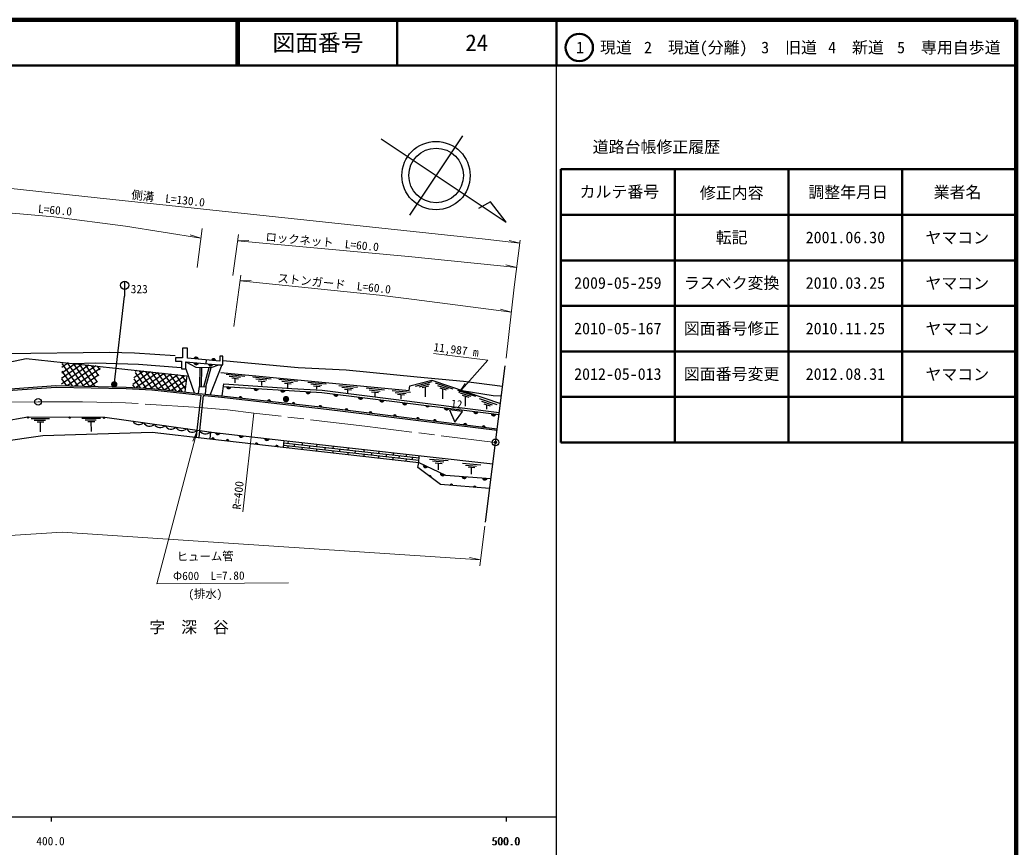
# Model space of a CAD drawing. Units: millimetres at full size, sheet at 1:1000; details may follow other scales. Extents: x 40000 to 680000, y 20000 to 380000.
# Drawn here: x 461127 to 680000, y 198357 to 380000 of the extents above; entities that cross this region are included whole.
import ezdxf
from ezdxf.enums import TextEntityAlignment as Align

# ---------------------------------------------------------------- set-up
doc = ezdxf.new("R2010")
doc.units = ezdxf.units.MM
doc.header["$LTSCALE"] = 1000
doc.header["$PDMODE"] = 32
doc.header["$PDSIZE"] = 500
doc.linetypes.add('CHAIN', pattern=[18.5, 12, -1.5, 3.5, -1.5])
for name, color, linetype, lineweight in [('M-BGD', 7, 'Continuous', 25), ('M-BMK', 2, 'CHAIN', 13), ('M-BMK-OTRS', 5, 'Continuous', 25), ('M-BMK-SRVR', 3, 'Continuous', 25), ('M-STR-HTXT', 7, 'Continuous', 13), ('M-TTL', 2, 'Continuous', 140), ('M-TTL-BAND', 7, 'Continuous', 25), ('M-TTL-FRAM', 2, 'Continuous', 50), ('M-TTL-LINE', 7, 'Continuous', 50)]:
    doc.layers.add(name, color=color, linetype=linetype, lineweight=lineweight)
for name, color, linetype in [('M-BMK-HTXT', 7, 'Continuous'), ('M-OTRS', 6, 'Continuous'), ('M-TTL-TXT', 7, 'Continuous')]:
    doc.layers.add(name, color=color, linetype=linetype)
doc.styles.add('ＭＳ ゴシック', font='')
doc.styles.get('ＭＳ ゴシック').set_extended_font_data('MS Gothic')

msp = doc.modelspace()

# ---------------------------------------------------------------- hatches: boundary and pattern name
at = {"layer": 'M-BGD'}
for points in [[(499345, 305567), (500332, 305479, 0.82183)], [(500365, 304653), (499378, 304737, 0.82183)], [(503512, 304386), (502524, 304470, 0.82183)], [(503190, 305224), (504177, 305136, 0.82183)], [(481150, 299976, 1), (482550, 299976, 1)], [(481631, 299606, 1), (482070, 299846, 0.41421), (481731, 299946, 0.41421)], [(507490, 299400), (506501, 299461, 0.82183)], [(513525, 299030), (512536, 299090, 0.82183)], [(519386, 298669), (518397, 298730, 0.82183)], [(524939, 298328), (523950, 298389, 0.82183)], [(531062, 297725), (530079, 297847, 0.82183)], [(509311, 297035), (509933, 296965, 0.84072)], [(515536, 296335), (516158, 296265, 0.84072)], [(518890, 296736, 1), (520290, 296736, 1)], [(520942, 295726), (521564, 295656, 0.84072)], [(536466, 297053), (535483, 297176, 0.82183)], [(541140, 296472), (540157, 296594, 0.82183)], [(546178, 295846), (545195, 295968, 0.82183)], [(526838, 295063), (527460, 294993, 0.84072)], [(532566, 294373), (533187, 294296, 0.84072)], [(537835, 293721), (538456, 293645, 0.84072)], [(551170, 295226), (550187, 295348, 0.82183)], [(555345, 294706), (554362, 294828, 0.82183)], [(561771, 293907), (560788, 294029, 0.82183)], [(565692, 293419), (564709, 293541, 0.82183)], [(543184, 293060), (543805, 292983, 0.84072)], [(548260, 292433), (548881, 292356, 0.84072)], [(551988, 291972), (552609, 291895, 0.84072)], [(558625, 291151), (559246, 291074, 0.84072)], [(505068, 289291), (504084, 289407, 0.82183)], [(562702, 290647), (563323, 290570, 0.84072)], [(503204, 287993), (503826, 287920, 0.84072)], [(506431, 287615), (507052, 287542, 0.84072)], [(510229, 288684), (509245, 288800, 0.82183)], [(512824, 286866), (513446, 286793, 0.84072)], [(515889, 288018), (514905, 288134, 0.82183)], [(517266, 286345), (517887, 286272, 0.84072)], [(550662, 281893), (549767, 282317, 0.82183)], [(554425, 280108), (553530, 280533, 0.82183)], [(550949, 279882), (551450, 279507, 0.84072)], [(555614, 277795), (556238, 277744, 0.84072)], [(559226, 279680), (558238, 279752, 0.82183)], [(563778, 279345), (562790, 279417, 0.82183)], [(560716, 277380), (561340, 277329, 0.84072)]]:
    msp.add_hatch(color=256, dxfattribs=at).paths.add_polyline_path(points)

# ---------------------------------------------------------------- linework, layer by layer
for p, q in [((484140, 322622), (484140, 319372)), ((481850, 299726), (484140, 319372)), ((474750, 304346), (470292, 301224)), ((473241, 304510), (470320, 302464)), ((471731, 304673), (470348, 303705)), ((470367, 304576), (473857, 299593)), ((471503, 304698), (475097, 299565)), ((472824, 304555), (476337, 299537)), ((474145, 304412), (477577, 299509)), ((475466, 304268), (478127, 300468)), ((497583, 304889), (504835, 304274)), ((502017, 305329), (501948, 304519)), ((505483, 304274), (502920, 297718)), ((476260, 304182), (470264, 299984)), ((470329, 302887), (472617, 299620)), ((477770, 304019), (471523, 299645)), ((478753, 303486), (473213, 299607)), ((478457, 302058), (474902, 299569)), ((476787, 304125), (478406, 301813)), ((478108, 303982), (478685, 303158)), ((489829, 302697), (485905, 299949)), ((488323, 302863), (486187, 301367)), ((486425, 302564), (488823, 299140)), ((486817, 303029), (486469, 302785)), ((491336, 302531), (486646, 299247)), ((487363, 302968), (490088, 299077)), ((492842, 302365), (488275, 299167)), ((488686, 302823), (491406, 298938)), ((494349, 302199), (489904, 299086)), ((490009, 302677), (492726, 298797)), ((491331, 302531), (494045, 298656)), ((492654, 302386), (495365, 298515)), ((493977, 302240), (496684, 298374)), ((495300, 302094), (497468, 298998)), ((497583, 303353), (499405, 298083)), ((500657, 303741), (500591, 299524)), ((501024, 303726), (500957, 299493)), ((501530, 299445), (502715, 303658)), ((501968, 299408), (503159, 303640)), ((506447, 302226), (510523, 301804)), ((470292, 301197), (471376, 299648)), ((478160, 300630), (476592, 299531)), ((486155, 301207), (487559, 299202)), ((495855, 302033), (491431, 298935)), ((497362, 301867), (492944, 298773)), ((497666, 300859), (494456, 298612)), ((496623, 301948), (497629, 300511)), ((507113, 301794), (509565, 301540)), ((507683, 301372), (509182, 301217)), ((508437, 300333), (508433, 301295)), ((512268, 301622), (516343, 301200)), ((512934, 301190), (515386, 300936)), ((513504, 300768), (515002, 300613)), ((514258, 299729), (514253, 300691)), ((518012, 301079), (522087, 300658)), ((518677, 300648), (521130, 300394)), ((519248, 300226), (520746, 300071)), ((520001, 299186), (519997, 300148)), ((524368, 300482), (528444, 300060)), ((525034, 300050), (527486, 299797)), ((548036, 299586), (551673, 300608)), ((548814, 299430), (551188, 300097)), ((552331, 300308), (556221, 299023)), ((485885, 299849), (486294, 299265)), ((497525, 299540), (495969, 298450)), ((525604, 299629), (527103, 299473)), ((526357, 298909), (526354, 299551)), ((531221, 299756), (535296, 299334)), ((531886, 299324), (534339, 299071)), ((532457, 298903), (533955, 298747)), ((533209, 298074), (533206, 298825)), ((537172, 299177), (541247, 298755)), ((537837, 298746), (540290, 298492)), ((538408, 298324), (539906, 298169)), ((539161, 297284), (539157, 298246)), ((542886, 298650), (546962, 298228)), ((543552, 298218), (546004, 297964)), ((544122, 297796), (545621, 297641)), ((544876, 296757), (544871, 297719)), ((549500, 299248), (550950, 299655)), ((550237, 297234), (550225, 299451)), ((552888, 299744), (555229, 298971)), ((553355, 299210), (554786, 298737)), ((554082, 296757), (554070, 298974)), ((557304, 298698), (561194, 297413)), ((557862, 298134), (560203, 297360)), ((558329, 297599), (559759, 297127)), ((559056, 295146), (559044, 297363)), ((562004, 296829), (565894, 295544)), ((562561, 296265), (564902, 295491)), ((563028, 295730), (564459, 295258)), ((563749, 294492), (563743, 295494)), ((463565, 292465), (467662, 292469)), ((464272, 292105), (466738, 292107)), ((464883, 291745), (466390, 291746)), ((465648, 289528), (465636, 291745)), ((474741, 292560), (478839, 292564)), ((475448, 292200), (477914, 292203)), ((476059, 291840), (477566, 291841)), ((476825, 289624), (476813, 291840)), ((502975, 289543), (502867, 288032)), ((519096, 287641), (518981, 286144)), ((519058, 287147), (548820, 283804)), ((520093, 287031), (520116, 287526)), ((521447, 286373), (521470, 286876)), ((523201, 286682), (523224, 287178)), ((526384, 286324), (526407, 286821)), ((518981, 286144), (548750, 282800)), ((519020, 286646), (548785, 283302)), ((520046, 286025), (520069, 286528)), ((523154, 285675), (523178, 286179)), ((524787, 285998), (524810, 286501)), ((526337, 285318), (526361, 285821)), ((528195, 285615), (528219, 286118)), ((529929, 284914), (529952, 285418)), ((529976, 285921), (529999, 286418)), ((531417, 285253), (531440, 285756)), ((533235, 284543), (533258, 285046)), ((533282, 285549), (533305, 286047)), ((534817, 284871), (534840, 285374)), ((536729, 284150), (536752, 284654)), ((536776, 285157), (536799, 285655)), ((538416, 284467), (538439, 284970)), ((540003, 284794), (540026, 285293)), ((541635, 284105), (541658, 284608)), ((543192, 284436), (543215, 284936)), ((546072, 284112), (546096, 284613)), ((539956, 283788), (539980, 284291)), ((543145, 283429), (543168, 283933)), ((544469, 283787), (544493, 284290)), ((546025, 283106), (546049, 283609)), ((547368, 283461), (547391, 283964)), ((548750, 282800), (548855, 284303)), ((551127, 283574), (555210, 283228)), ((551801, 283155), (554258, 282947)), ((552379, 282744), (553880, 282617)), ((553116, 281185), (553130, 282680)), ((558348, 282667), (562431, 282322)), ((559021, 282248), (561478, 282040)), ((559600, 281837), (561101, 281710)), ((560337, 280278), (560350, 281774))]:
    msp.add_line(p, q, dxfattribs=at)
for points in [[(430130, 318609), (432233, 317019), (435181, 314471), (439222, 311734), (443801, 309332), (447451, 308202), (451684, 307295), (457791, 306744), (480757, 307064), (486270, 306896), (495257, 306281)], [(505060, 306195), (505059, 305058), (497960, 305691), (497972, 307923), (496874, 307923), (496869, 305819), (495317, 305819), (495317, 305028), (496663, 305028), (496663, 303353), (497583, 303353), (497583, 304889), (499751, 303777), (503159, 303640), (504835, 304274), (505730, 304274), (505730, 306195), (505067, 306195)], [(437531, 298141), (437489, 300388), (462469, 305677), (481481, 303616), (497769, 301822), (497393, 298298)], [(472805, 304557), (477766, 304720), (487194, 304388), (496555, 303699)], [(505730, 305235), (522251, 303657), (532776, 303163), (548413, 301632), (558556, 300639), (567177, 299549)], [(505247, 302570), (546666, 298595), (546767, 299635), (551611, 300872), (566694, 295735)], [(505559, 297458), (505896, 300082), (520901, 299033), (527552, 298674), (566444, 293756)], [(437525, 298471), (450894, 298428), (469050, 299700), (484454, 299355), (490108, 299076), (501795, 297828), (505442, 297471), (528505, 294875), (565999, 290239)], [(437531, 298141), (450905, 298097), (469058, 299369), (484442, 299025), (490082, 298746), (500963, 297585)], [(500340, 297983), (500591, 299524), (501968, 299408), (501813, 297826)], [(505822, 299503), (527463, 298173), (566390, 293332)], [(558316, 298589), (565123, 297529), (566909, 297437)], [(499921, 288358), (500096, 289943), (500963, 297584)], [(500518, 288292), (500620, 289870), (501441, 297533)], [(501441, 297533), (501761, 297499), (505407, 297142), (528466, 294547), (565958, 289911)], [(438451, 291239), (451249, 290763), (462891, 292845), (479776, 292771), (503232, 289507), (519096, 287641), (565019, 282490)], [(437804, 289625), (442359, 287507), (446750, 285941), (466151, 288761), (490171, 289438), (502867, 288032), (518981, 286144)], [(564336, 277085), (553510, 277966), (548550, 281676), (548750, 282800), (554613, 280019), (564614, 279283)]]:
    msp.add_lwpolyline(points, dxfattribs=at)
msp.add_lwpolyline([(555483, 294341), (556662, 291648), (558405, 294016)], close=True, dxfattribs=at)
for centre, radius in [((484140, 321722), 900), ((481850, 299726), 250), ((462885, 292699), 150), ((472038, 292674), 150), ((479626, 292652), 150)]:
    msp.add_circle(centre, radius, dxfattribs=at)
for centre, radius, start, end in [((499830, 305426), 505, 6.07526, 163.73345), ((499880, 304793), 505, 186.31967, 343.97786), ((503026, 304526), 505, 186.31967, 343.97786), ((503675, 305083), 505, 6.07526, 163.73345), ((507002, 299529), 505, 187.65325, 345.31144), ((513037, 299158), 505, 187.65325, 345.31144), ((518897, 298797), 505, 187.65325, 345.31144), ((524451, 298456), 505, 187.65325, 345.31144), ((530582, 297883), 505, 184.08299, 341.74118), ((509616, 296946), 318, 3.46873, 163.68646), ((515841, 296245), 318, 3.46873, 163.68646), ((521246, 295637), 318, 3.46873, 163.68646), ((535987, 297211), 505, 184.08299, 341.74118), ((540661, 296630), 505, 184.08299, 341.74118), ((545699, 296004), 505, 184.08299, 341.74118), ((527143, 294973), 318, 3.46873, 163.68646), ((532870, 294280), 318, 2.8434, 163.06113), ((538138, 293629), 318, 2.8434, 163.06113), ((554865, 294864), 505, 184.08299, 341.74118), ((561292, 294065), 505, 184.08299, 341.74118), ((565213, 293577), 505, 184.08299, 341.74118), ((487259, 292557), 1444, 206.65479, 317.49902), ((489613, 292230), 1444, 206.65479, 317.49902), ((491968, 291902), 1444, 206.65479, 317.49902), ((543488, 292968), 318, 2.8434, 163.06113), ((548563, 292340), 318, 2.8434, 163.06113), ((552291, 291879), 318, 2.8434, 163.06113), ((558929, 291059), 318, 2.8434, 163.06113), ((494322, 291574), 1444, 206.65479, 317.49902), ((496677, 291246), 1444, 206.65479, 317.49902), ((499031, 290919), 1444, 206.65479, 317.49902), ((501910, 290518), 1444, 206.65479, 317.49902), ((504588, 289446), 505, 184.46103, 342.11922), ((563006, 290555), 318, 2.8434, 163.06113), ((503509, 287902), 318, 3.20847, 163.4262), ((506735, 287524), 318, 3.20847, 163.4262), ((509749, 288839), 505, 184.46103, 342.11922), ((513129, 286775), 318, 3.20847, 163.4262), ((515409, 288173), 505, 184.46103, 342.11922), ((517570, 286255), 318, 3.20847, 163.4262), ((550257, 282193), 505, 165.79634, 323.45453), ((554019, 280409), 505, 165.79634, 323.45453), ((551167, 279651), 318, 333.09718, 133.31491), ((555921, 277715), 318, 5.23724, 165.45497), ((558739, 279813), 505, 186.96308, 344.62127), ((563291, 279478), 505, 186.96308, 344.62127), ((561024, 277300), 318, 5.23724, 165.45497)]:
    msp.add_arc(centre, radius, start, end, dxfattribs=at)
at = {"layer": 'M-BMK'}
msp.add_lwpolyline([(565616, 287209), (536886, 290774), (512540, 293669), (506739, 294373), (500585, 294886), (484310, 295928), (474901, 296130), (465125, 296130), (453044, 295990)], dxfattribs=at)
at = {"layer": 'M-BMK-OTRS'}
msp.add_line((563400, 269681), (567742, 304023), dxfattribs=at)
at = {"layer": 'M-BMK-SRVR'}
for p, q in [((558399, 354579), (546742, 337111)), ((540509, 353893), (567983, 335559)), ((564517, 340043), (561909, 338560)), ((567983, 335559), (564517, 340043))]:
    msp.add_line(p, q, dxfattribs=at)
for centre, radius in [((552547, 345810), 7500), ((552570, 345845), 6000), ((465125, 296130), 750), ((565616, 287209), 750)]:
    msp.add_circle(centre, radius, dxfattribs=at)
at = {"layer": 'M-OTRS'}
msp.add_point((565616, 287209), dxfattribs=at)
at = {"layer": 'M-STR-HTXT'}
for p, q in [((500888, 332101), (498539, 332815)), ((500090, 325645), (501151, 334232)), ((507877, 323873), (509151, 332916)), ((508947, 331473), (511399, 331594)), ((570989, 330985), (568610, 331592)), ((569723, 321339), (571070, 331607)), ((570291, 325667), (567906, 326251)), ((508112, 312640), (509664, 323972)), ((509488, 322687), (511941, 322783)), ((567978, 305758), (569723, 321339)), ((569103, 315804), (566737, 316460)), ((557581, 298095), (558936, 300142)), ((510125, 272004), (512540, 293669)), ((500036, 289729), (499088, 287465)), ((563293, 268798), (562177, 260107)), ((562345, 261410), (559941, 261912))]:
    msp.add_line(p, q, dxfattribs=at)
for points in [[(570989, 330985), (563347, 331831), (478127, 340959), (458512, 343071), (448551, 343717), (436587, 343468)], [(436715, 337325), (446669, 337924), (454385, 337982), (468607, 336786), (484304, 334696), (500888, 332101)], [(570291, 325667), (546507, 328068), (508947, 331473)], [(569103, 315804), (547729, 318617), (540127, 319588), (509488, 322687)], [(552022, 306727), (563910, 305248), (557581, 298095)], [(500036, 289729), (491229, 256198), (520165, 256375)], [(236156, 269935), (248631, 269398), (410664, 263679), (470416, 267528), (562345, 261410)]]:
    msp.add_lwpolyline(points, dxfattribs=at)
at = {"layer": 'M-TTL'}
for p, q in [((680000, 380000), (40000, 380000)), ((680000, 20000), (680000, 380000))]:
    msp.add_line(p, q, dxfattribs=at)
at = {"layer": 'M-TTL-BAND'}
for p, q in [((579000, 20000), (579000, 370000)), ((40000, 205000), (579000, 205000)), ((468000, 205000), (468000, 204000)), ((568000, 205000), (568000, 204000))]:
    msp.add_line(p, q, dxfattribs=at)
at = {"layer": 'M-TTL-FRAM'}
for p, q in [((580000, 347197), (580000, 287197)), ((580000, 347197), (680000, 347197)), ((580000, 287197), (680000, 287197))]:
    msp.add_line(p, q, dxfattribs=at)
at = {"layer": 'M-TTL-LINE'}
for p, q in [((508747, 380000), (508747, 370000)), ((509247, 380000), (509247, 370000)), ((543997, 380000), (543997, 370000)), ((579000, 380000), (579000, 370000)), ((40000, 370000), (680000, 370000)), ((605000, 347197), (605000, 287197)), ((630000, 347197), (630000, 287197)), ((655000, 347197), (655000, 287197)), ((580000, 337197), (680000, 337197)), ((580000, 327197), (680000, 327197)), ((580000, 317197), (680000, 317197)), ((580000, 307197), (680000, 307197)), ((580000, 297197), (680000, 297197))]:
    msp.add_line(p, q, dxfattribs=at)
msp.add_circle((584031, 373958), 3000, dxfattribs=at)

# ---------------------------------------------------------------- texts
at = {"layer": 'M-BGD', "style": 'ＭＳ ゴシック'}
msp.add_text('323', height=1833, dxfattribs=at).set_placement((485472, 319434), align=Align.BOTTOM_LEFT)
msp.add_text('12', height=1833, rotation=353.653, dxfattribs=at).set_placement((555677, 294320), align=Align.BOTTOM_LEFT)
at = {"layer": 'M-BMK-HTXT', "style": 'ＭＳ ゴシック'}
msp.add_text('字\u3000深\u3000谷', height=2566, dxfattribs=at).set_placement((489543, 244593), align=Align.BOTTOM_LEFT)
at = {"layer": 'M-STR-HTXT', "style": 'ＭＳ ゴシック'}
for s, rotation, p in [('側溝\u3000L=130.0', 353.886, (485466, 340173)), ('L=60.0', 355.194, (465001, 337089)), ('ロックネット\u3000L=60.0', 354.819, (514966, 330927)), ('ストンガード\u3000L=60.0', 354.223, (517609, 321866)), ('11,987 m', 352.906, (551855, 306748)), ('R=400', 83.64, (510164, 272356)), ('ヒューム管', 0.35, (495587, 260688)), ('Φ600\u3000L=7.80', 0.35, (494778, 256432)), ('(排水)', 0.35, (498122, 252451))]:
    msp.add_text(s, height=1833, rotation=rotation, dxfattribs=at).set_placement(p, align=Align.BOTTOM_LEFT)
at = {"layer": 'M-TTL-BAND', "style": 'ＭＳ ゴシック'}
for s, p in [('400.0', (467844, 198195)), ('500.0', (567844, 198195)), ('500.0', (568000, 198195))]:
    msp.add_text(s, height=1833, dxfattribs=at).set_placement(p, align=Align.BOTTOM_CENTER)
at = {"layer": 'M-TTL-TXT', "style": 'ＭＳ ゴシック'}
for s, height, p in [('図面番号', 3666, (526622, 375000)), ('24', 3666, (561497, 375000)), ('1\u3000現道', 2566, (589448, 373958)), ('2\u3000現道(分離)', 2566, (609619, 373958)), ('3\u3000旧道', 2566, (630121, 373958)), ('4\u3000新道', 2566, (644824, 373958)), ('5\u3000専用自歩道', 2566, (665228, 373958)), ('道路台帳修正履歴', 2566, (600968, 352113)), ('カルテ番号', 2566, (592839, 342277)), ('修正内容', 2566, (617509, 342023)), ('調整年月日', 2566, (643089, 342197)), ('業者名', 2566, (667134, 342197)), ('転記', 2566, (617500, 332245)), ('2001.06.30', 2566, (642500, 332245)), ('ヤマコン', 2566, (667077, 332189)), ('2009-05-259', 2566, (592500, 322245)), ('ラスベク変換', 2566, (617500, 322245)), ('2010.03.25', 2566, (642500, 322245)), ('ヤマコン', 2566, (667077, 322189)), ('2010-05-167', 2566, (592500, 312245)), ('図面番号修正', 2566, (617500, 312245)), ('2010.11.25', 2566, (642500, 312245)), ('ヤマコン', 2566, (667077, 312189)), ('2012-05-013', 2566, (592500, 302245)), ('図面番号変更', 2566, (617500, 302245)), ('2012.08.31', 2566, (642500, 302245)), ('ヤマコン', 2566, (667077, 302189))]:
    msp.add_text(s, height=height, dxfattribs=at).set_placement(p, align=Align.MIDDLE_CENTER)

doc.saveas('drawing.dxf')
